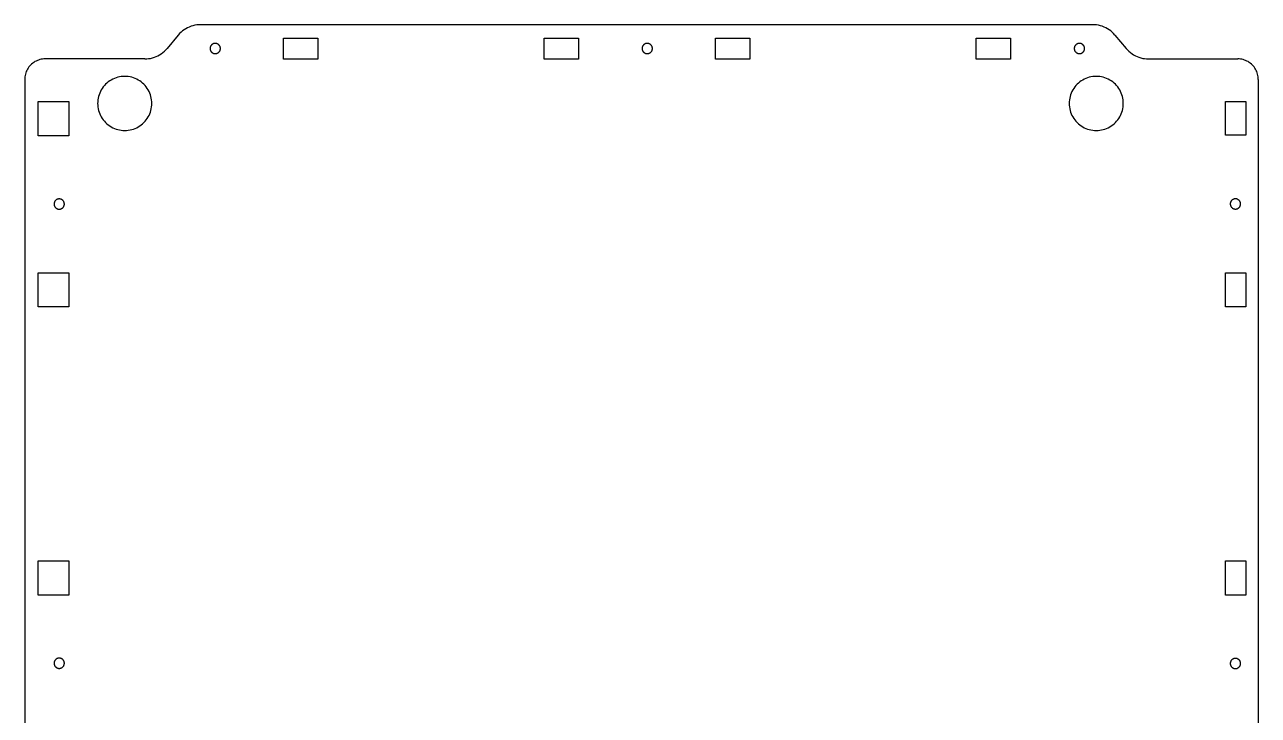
# Model space of a CAD drawing. Header units: centimetres. Extents: x 0 to 166, y 0 to 213.
# Drawn here: x 129.65 to 165.65, y 144.99 to 165.15 of the extents above; entities that cross this region are included whole.
import ezdxf

# ---------------------------------------------------------------- set-up
doc = ezdxf.new("R2010")
doc.units = ezdxf.units.CM
doc.header["$MEASUREMENT"] = 0
doc.layers.add('222 mks tft28 sbase dual 6mm v2_222 mks tft28 sbase dual 6mm', color=7, linetype='Continuous')

msp = doc.modelspace()

# ---------------------------------------------------------------- linework, layer by layer
at = {"layer": '222 mks tft28 sbase dual 6mm v2_222 mks tft28 sbase dual 6mm'}
for p, q in [((134.169, 164.89), (134.13, 164.848)), ((134.209, 164.93), (134.169, 164.89)), ((134.253, 164.967), (134.209, 164.93)), ((134.299, 165.001), (134.253, 164.967)), ((134.347, 165.032), (134.299, 165.001)), ((134.397, 165.059), (134.347, 165.032)), ((134.448, 165.083), (134.397, 165.059)), ((134.502, 165.104), (134.448, 165.083)), ((134.556, 165.121), (134.502, 165.104)), ((134.612, 165.134), (134.556, 165.121)), ((134.668, 165.144), (134.612, 165.134)), ((134.725, 165.149), (134.668, 165.144)), ((134.782, 165.151), (134.725, 165.149)), ((160.811, 165.151), (134.782, 165.151)), ((160.868, 165.149), (160.811, 165.151)), ((160.924, 165.144), (160.868, 165.149)), ((160.981, 165.134), (160.924, 165.144)), ((161.036, 165.121), (160.981, 165.134)), ((161.091, 165.104), (161.036, 165.121)), ((161.144, 165.083), (161.091, 165.104)), ((161.195, 165.059), (161.144, 165.083)), ((161.245, 165.032), (161.195, 165.059)), ((161.293, 165.001), (161.245, 165.032)), ((161.339, 164.967), (161.293, 165.001)), ((161.383, 164.93), (161.339, 164.967)), ((161.424, 164.89), (161.383, 164.93)), ((161.462, 164.848), (161.424, 164.89)), ((134.13, 164.848), (133.801, 164.455)), ((135.073, 164.521), (135.069, 164.512)), ((135.077, 164.53), (135.073, 164.521)), ((135.083, 164.538), (135.077, 164.53)), ((135.088, 164.546), (135.083, 164.538)), ((135.094, 164.554), (135.088, 164.546)), ((135.101, 164.561), (135.094, 164.554)), ((135.108, 164.568), (135.101, 164.561)), ((135.116, 164.574), (135.108, 164.568)), ((135.124, 164.58), (135.116, 164.574)), ((135.132, 164.585), (135.124, 164.58)), ((135.141, 164.59), (135.132, 164.585)), ((135.15, 164.594), (135.141, 164.59)), ((135.159, 164.597), (135.15, 164.594)), ((135.168, 164.6), (135.159, 164.597)), ((135.178, 164.602), (135.168, 164.6)), ((135.188, 164.604), (135.178, 164.602)), ((135.197, 164.605), (135.188, 164.604)), ((135.207, 164.605), (135.197, 164.605)), ((135.217, 164.605), (135.207, 164.605)), ((135.227, 164.604), (135.217, 164.605)), ((135.237, 164.602), (135.227, 164.604)), ((135.246, 164.6), (135.237, 164.602)), ((135.255, 164.597), (135.246, 164.6)), ((135.265, 164.594), (135.255, 164.597)), ((135.274, 164.59), (135.265, 164.594)), ((135.282, 164.585), (135.274, 164.59)), ((135.291, 164.58), (135.282, 164.585)), ((135.299, 164.574), (135.291, 164.58)), ((135.306, 164.568), (135.299, 164.574)), ((135.313, 164.561), (135.306, 164.568)), ((135.32, 164.554), (135.313, 164.561)), ((135.326, 164.546), (135.32, 164.554)), ((135.332, 164.538), (135.326, 164.546)), ((135.337, 164.53), (135.332, 164.538)), ((135.342, 164.521), (135.337, 164.53)), ((135.346, 164.512), (135.342, 164.521)), ((137.202, 164.76), (138.199, 164.76)), ((137.202, 164.14), (137.202, 164.76)), ((138.199, 164.76), (138.199, 164.14)), ((144.809, 164.14), (144.809, 164.76)), ((144.809, 164.76), (145.806, 164.76)), ((145.806, 164.76), (145.806, 164.14)), ((147.68, 164.521), (147.676, 164.512)), ((147.684, 164.53), (147.68, 164.521)), ((147.689, 164.538), (147.684, 164.53)), ((147.695, 164.546), (147.689, 164.538)), ((147.701, 164.554), (147.695, 164.546)), ((147.708, 164.561), (147.701, 164.554)), ((147.715, 164.568), (147.708, 164.561)), ((147.723, 164.574), (147.715, 164.568)), ((147.731, 164.58), (147.723, 164.574)), ((147.739, 164.585), (147.731, 164.58)), ((147.748, 164.59), (147.739, 164.585)), ((147.757, 164.594), (147.748, 164.59)), ((147.766, 164.597), (147.757, 164.594)), ((147.775, 164.6), (147.766, 164.597)), ((147.785, 164.602), (147.775, 164.6)), ((147.795, 164.604), (147.785, 164.602)), ((147.804, 164.605), (147.795, 164.604)), ((147.814, 164.605), (147.804, 164.605)), ((147.824, 164.605), (147.814, 164.605)), ((147.834, 164.604), (147.824, 164.605)), ((147.843, 164.602), (147.834, 164.604)), ((147.853, 164.6), (147.843, 164.602)), ((147.862, 164.597), (147.853, 164.6)), ((147.872, 164.594), (147.862, 164.597)), ((147.88, 164.59), (147.872, 164.594)), ((147.889, 164.585), (147.88, 164.59)), ((147.897, 164.58), (147.889, 164.585)), ((147.905, 164.574), (147.897, 164.58)), ((147.913, 164.568), (147.905, 164.574)), ((147.92, 164.561), (147.913, 164.568)), ((147.927, 164.554), (147.92, 164.561)), ((147.933, 164.546), (147.927, 164.554)), ((147.939, 164.538), (147.933, 164.546)), ((147.944, 164.53), (147.939, 164.538)), ((147.949, 164.521), (147.944, 164.53)), ((147.953, 164.512), (147.949, 164.521)), ((149.809, 164.14), (149.809, 164.76)), ((149.809, 164.76), (150.806, 164.76)), ((150.806, 164.76), (150.806, 164.14)), ((157.416, 164.76), (158.396, 164.761)), ((157.416, 164.14), (157.416, 164.76)), ((158.396, 164.761), (158.416, 164.76)), ((158.416, 164.76), (158.416, 164.14)), ((160.29, 164.521), (160.286, 164.512)), ((160.295, 164.53), (160.29, 164.521)), ((160.3, 164.538), (160.295, 164.53)), ((160.306, 164.546), (160.3, 164.538)), ((160.312, 164.554), (160.306, 164.546)), ((160.318, 164.561), (160.312, 164.554)), ((160.326, 164.568), (160.318, 164.561)), ((160.333, 164.574), (160.326, 164.568)), ((160.341, 164.58), (160.333, 164.574)), ((160.35, 164.585), (160.341, 164.58)), ((160.358, 164.59), (160.35, 164.585)), ((160.367, 164.594), (160.358, 164.59)), ((160.376, 164.597), (160.367, 164.594)), ((160.386, 164.6), (160.376, 164.597)), ((160.395, 164.602), (160.386, 164.6)), ((160.405, 164.604), (160.395, 164.602)), ((160.415, 164.605), (160.405, 164.604)), ((160.425, 164.605), (160.415, 164.605)), ((160.434, 164.605), (160.425, 164.605)), ((160.444, 164.604), (160.434, 164.605)), ((160.454, 164.602), (160.444, 164.604)), ((160.463, 164.6), (160.454, 164.602)), ((160.473, 164.597), (160.463, 164.6)), ((160.482, 164.594), (160.473, 164.597)), ((160.491, 164.59), (160.482, 164.594)), ((160.5, 164.585), (160.491, 164.59)), ((160.508, 164.58), (160.5, 164.585)), ((160.516, 164.574), (160.508, 164.58)), ((160.523, 164.568), (160.516, 164.574)), ((160.531, 164.561), (160.523, 164.568)), ((160.537, 164.554), (160.531, 164.561)), ((160.544, 164.546), (160.537, 164.554)), ((160.549, 164.538), (160.544, 164.546)), ((160.554, 164.53), (160.549, 164.538)), ((160.559, 164.521), (160.554, 164.53)), ((160.563, 164.512), (160.559, 164.521)), ((161.462, 164.848), (161.791, 164.455)), ((133.263, 164.159), (133.32, 164.168)), ((133.32, 164.168), (133.375, 164.182)), ((133.375, 164.182), (133.43, 164.199)), ((133.43, 164.199), (133.483, 164.219)), ((133.483, 164.219), (133.535, 164.243)), ((133.535, 164.243), (133.585, 164.271)), ((133.585, 164.271), (133.633, 164.302)), ((133.633, 164.302), (133.678, 164.336)), ((133.678, 164.336), (133.722, 164.373)), ((133.722, 164.373), (133.763, 164.412)), ((133.763, 164.412), (133.801, 164.455)), ((135.058, 164.465), (135.057, 164.455)), ((135.057, 164.455), (135.058, 164.445)), ((135.059, 164.475), (135.058, 164.465)), ((135.058, 164.445), (135.059, 164.435)), ((135.06, 164.484), (135.059, 164.475)), ((135.059, 164.435), (135.06, 164.426)), ((135.062, 164.494), (135.06, 164.484)), ((135.06, 164.426), (135.062, 164.416)), ((135.065, 164.503), (135.062, 164.494)), ((135.062, 164.416), (135.065, 164.407)), ((135.069, 164.512), (135.065, 164.503)), ((135.065, 164.407), (135.069, 164.398)), ((135.069, 164.398), (135.073, 164.389)), ((135.073, 164.389), (135.077, 164.38)), ((135.077, 164.38), (135.083, 164.372)), ((135.083, 164.372), (135.088, 164.364)), ((135.088, 164.364), (135.094, 164.356)), ((135.094, 164.356), (135.101, 164.349)), ((135.101, 164.349), (135.108, 164.342)), ((135.108, 164.342), (135.116, 164.336)), ((135.116, 164.336), (135.124, 164.33)), ((135.124, 164.33), (135.132, 164.325)), ((135.132, 164.325), (135.141, 164.321)), ((135.141, 164.321), (135.15, 164.316)), ((135.15, 164.316), (135.159, 164.313)), ((135.159, 164.313), (135.168, 164.31)), ((135.168, 164.31), (135.178, 164.308)), ((135.178, 164.308), (135.188, 164.306)), ((135.188, 164.306), (135.197, 164.305)), ((135.197, 164.305), (135.207, 164.305)), ((135.207, 164.305), (135.217, 164.305)), ((135.217, 164.305), (135.227, 164.306)), ((135.227, 164.306), (135.237, 164.308)), ((135.237, 164.308), (135.246, 164.31)), ((135.246, 164.31), (135.255, 164.313)), ((135.255, 164.313), (135.265, 164.316)), ((135.265, 164.316), (135.274, 164.321)), ((135.274, 164.321), (135.282, 164.325)), ((135.282, 164.325), (135.291, 164.33)), ((135.291, 164.33), (135.299, 164.336)), ((135.299, 164.336), (135.306, 164.342)), ((135.306, 164.342), (135.313, 164.349)), ((135.313, 164.349), (135.32, 164.356)), ((135.32, 164.356), (135.326, 164.364)), ((135.326, 164.364), (135.332, 164.372)), ((135.332, 164.372), (135.337, 164.38)), ((135.337, 164.38), (135.342, 164.389)), ((135.342, 164.389), (135.346, 164.398)), ((135.349, 164.503), (135.346, 164.512)), ((135.346, 164.398), (135.349, 164.407)), ((135.352, 164.494), (135.349, 164.503)), ((135.349, 164.407), (135.352, 164.416)), ((135.354, 164.484), (135.352, 164.494)), ((135.352, 164.416), (135.354, 164.426)), ((135.356, 164.475), (135.354, 164.484)), ((135.354, 164.426), (135.356, 164.435)), ((135.357, 164.465), (135.356, 164.475)), ((135.356, 164.435), (135.357, 164.445)), ((135.357, 164.455), (135.357, 164.465)), ((135.357, 164.445), (135.357, 164.455)), ((147.665, 164.475), (147.664, 164.465)), ((147.664, 164.465), (147.664, 164.455)), ((147.664, 164.455), (147.664, 164.445)), ((147.664, 164.445), (147.665, 164.435)), ((147.667, 164.484), (147.665, 164.475)), ((147.665, 164.435), (147.667, 164.426)), ((147.669, 164.494), (147.667, 164.484)), ((147.667, 164.426), (147.669, 164.416)), ((147.672, 164.503), (147.669, 164.494)), ((147.669, 164.416), (147.672, 164.407)), ((147.676, 164.512), (147.672, 164.503)), ((147.672, 164.407), (147.676, 164.398)), ((147.676, 164.398), (147.68, 164.389)), ((147.68, 164.389), (147.684, 164.38)), ((147.684, 164.38), (147.689, 164.372)), ((147.689, 164.372), (147.695, 164.364)), ((147.695, 164.364), (147.701, 164.356)), ((147.701, 164.356), (147.708, 164.349)), ((147.708, 164.349), (147.715, 164.342)), ((147.715, 164.342), (147.723, 164.336)), ((147.723, 164.336), (147.731, 164.33)), ((147.731, 164.33), (147.739, 164.325)), ((147.739, 164.325), (147.748, 164.321)), ((147.748, 164.321), (147.757, 164.316)), ((147.757, 164.316), (147.766, 164.313)), ((147.766, 164.313), (147.775, 164.31)), ((147.775, 164.31), (147.785, 164.308)), ((147.785, 164.308), (147.795, 164.306)), ((147.795, 164.306), (147.804, 164.305)), ((147.804, 164.305), (147.814, 164.305)), ((147.814, 164.305), (147.824, 164.305)), ((147.824, 164.305), (147.834, 164.306)), ((147.834, 164.306), (147.843, 164.308)), ((147.843, 164.308), (147.853, 164.31)), ((147.853, 164.31), (147.862, 164.313)), ((147.862, 164.313), (147.872, 164.316)), ((147.872, 164.316), (147.88, 164.321)), ((147.88, 164.321), (147.889, 164.325)), ((147.889, 164.325), (147.897, 164.33)), ((147.897, 164.33), (147.905, 164.336)), ((147.905, 164.336), (147.913, 164.342)), ((147.913, 164.342), (147.92, 164.349)), ((147.92, 164.349), (147.927, 164.356)), ((147.927, 164.356), (147.933, 164.364)), ((147.933, 164.364), (147.939, 164.372)), ((147.939, 164.372), (147.944, 164.38)), ((147.944, 164.38), (147.949, 164.389)), ((147.949, 164.389), (147.953, 164.398)), ((147.956, 164.503), (147.953, 164.512)), ((147.953, 164.398), (147.956, 164.407)), ((147.959, 164.494), (147.956, 164.503)), ((147.956, 164.407), (147.959, 164.416)), ((147.961, 164.484), (147.959, 164.494)), ((147.959, 164.416), (147.961, 164.426)), ((147.963, 164.475), (147.961, 164.484)), ((147.961, 164.426), (147.963, 164.435)), ((147.964, 164.465), (147.963, 164.475)), ((147.963, 164.435), (147.964, 164.445)), ((147.964, 164.455), (147.964, 164.465)), ((147.964, 164.445), (147.964, 164.455)), ((160.276, 164.475), (160.275, 164.465)), ((160.275, 164.465), (160.275, 164.455)), ((160.275, 164.455), (160.275, 164.445)), ((160.275, 164.445), (160.276, 164.435)), ((160.277, 164.484), (160.276, 164.475)), ((160.276, 164.435), (160.277, 164.426)), ((160.28, 164.494), (160.277, 164.484)), ((160.277, 164.426), (160.28, 164.416)), ((160.283, 164.503), (160.28, 164.494)), ((160.28, 164.416), (160.283, 164.407)), ((160.286, 164.512), (160.283, 164.503)), ((160.283, 164.407), (160.286, 164.398)), ((160.286, 164.398), (160.29, 164.389)), ((160.29, 164.389), (160.295, 164.38)), ((160.295, 164.38), (160.3, 164.372)), ((160.3, 164.372), (160.306, 164.364)), ((160.306, 164.364), (160.312, 164.356)), ((160.312, 164.356), (160.318, 164.349)), ((160.318, 164.349), (160.326, 164.342)), ((160.326, 164.342), (160.333, 164.336)), ((160.333, 164.336), (160.341, 164.33)), ((160.341, 164.33), (160.35, 164.325)), ((160.35, 164.325), (160.358, 164.321)), ((160.358, 164.321), (160.367, 164.316)), ((160.367, 164.316), (160.376, 164.313)), ((160.376, 164.313), (160.386, 164.31)), ((160.386, 164.31), (160.395, 164.308)), ((160.395, 164.308), (160.405, 164.306)), ((160.405, 164.306), (160.415, 164.305)), ((160.415, 164.305), (160.425, 164.305)), ((160.425, 164.305), (160.434, 164.305)), ((160.434, 164.305), (160.444, 164.306)), ((160.444, 164.306), (160.454, 164.308)), ((160.454, 164.308), (160.463, 164.31)), ((160.463, 164.31), (160.473, 164.313)), ((160.473, 164.313), (160.482, 164.316)), ((160.482, 164.316), (160.491, 164.321)), ((160.491, 164.321), (160.5, 164.325)), ((160.5, 164.325), (160.508, 164.33)), ((160.508, 164.33), (160.516, 164.336)), ((160.516, 164.336), (160.523, 164.342)), ((160.523, 164.342), (160.531, 164.349)), ((160.531, 164.349), (160.537, 164.356)), ((160.537, 164.356), (160.544, 164.364)), ((160.544, 164.364), (160.549, 164.372)), ((160.549, 164.372), (160.554, 164.38)), ((160.554, 164.38), (160.559, 164.389)), ((160.559, 164.389), (160.563, 164.398)), ((160.567, 164.503), (160.563, 164.512)), ((160.563, 164.398), (160.567, 164.407)), ((160.569, 164.494), (160.567, 164.503)), ((160.567, 164.407), (160.569, 164.416)), ((160.572, 164.484), (160.569, 164.494)), ((160.569, 164.416), (160.572, 164.426)), ((160.573, 164.475), (160.572, 164.484)), ((160.572, 164.426), (160.573, 164.435)), ((160.574, 164.465), (160.573, 164.475)), ((160.573, 164.435), (160.574, 164.445)), ((160.575, 164.455), (160.574, 164.465)), ((160.574, 164.445), (160.575, 164.455)), ((161.791, 164.455), (161.829, 164.412)), ((161.829, 164.412), (161.87, 164.373)), ((161.87, 164.373), (161.914, 164.336)), ((161.914, 164.336), (161.96, 164.302)), ((161.96, 164.302), (162.008, 164.271)), ((162.008, 164.271), (162.058, 164.243)), ((162.058, 164.243), (162.109, 164.219)), ((162.109, 164.219), (162.162, 164.199)), ((162.162, 164.199), (162.217, 164.182)), ((162.217, 164.182), (162.272, 164.168)), ((162.272, 164.168), (162.329, 164.159)), ((129.708, 163.817), (129.692, 163.781)), ((129.726, 163.851), (129.708, 163.817)), ((129.747, 163.885), (129.726, 163.851)), ((129.77, 163.917), (129.747, 163.885)), ((129.795, 163.947), (129.77, 163.917)), ((129.822, 163.976), (129.795, 163.947)), ((129.85, 164.002), (129.822, 163.976)), ((129.881, 164.027), (129.85, 164.002)), ((129.913, 164.05), (129.881, 164.027)), ((129.946, 164.071), (129.913, 164.05)), ((129.981, 164.089), (129.946, 164.071)), ((130.016, 164.106), (129.981, 164.089)), ((130.053, 164.119), (130.016, 164.106)), ((130.091, 164.131), (130.053, 164.119)), ((130.129, 164.14), (130.091, 164.131)), ((130.168, 164.146), (130.129, 164.14)), ((130.207, 164.15), (130.168, 164.146)), ((130.246, 164.151), (130.207, 164.15)), ((133.15, 164.151), (130.246, 164.151)), ((133.15, 164.151), (133.207, 164.153)), ((133.207, 164.153), (133.263, 164.159)), ((138.199, 164.14), (137.202, 164.14)), ((145.806, 164.14), (144.809, 164.14)), ((150.806, 164.14), (149.809, 164.14)), ((158.396, 164.141), (157.416, 164.14)), ((158.416, 164.14), (158.396, 164.141)), ((162.329, 164.159), (162.385, 164.153)), ((162.385, 164.153), (162.442, 164.151)), ((162.442, 164.151), (165.046, 164.151)), ((165.085, 164.15), (165.046, 164.151)), ((165.124, 164.146), (165.085, 164.15)), ((165.163, 164.14), (165.124, 164.146)), ((165.201, 164.131), (165.163, 164.14)), ((165.239, 164.119), (165.201, 164.131)), ((165.276, 164.106), (165.239, 164.119)), ((165.311, 164.089), (165.276, 164.106)), ((165.346, 164.071), (165.311, 164.089)), ((165.379, 164.05), (165.346, 164.071)), ((165.411, 164.027), (165.379, 164.05)), ((165.442, 164.002), (165.411, 164.027)), ((165.47, 163.976), (165.442, 164.002)), ((165.497, 163.947), (165.47, 163.976)), ((165.522, 163.917), (165.497, 163.947)), ((165.545, 163.885), (165.522, 163.917)), ((165.566, 163.851), (165.545, 163.885)), ((165.584, 163.817), (165.566, 163.851)), ((165.6, 163.781), (165.584, 163.817)), ((129.647, 163.591), (129.646, 163.551)), ((129.646, 163.551), (129.646, 125.42)), ((129.651, 163.63), (129.647, 163.591)), ((129.658, 163.668), (129.651, 163.63)), ((129.666, 163.707), (129.658, 163.668)), ((129.678, 163.744), (129.666, 163.707)), ((129.692, 163.781), (129.678, 163.744)), ((132.045, 163.445), (132.007, 163.41)), ((132.085, 163.478), (132.045, 163.445)), ((132.127, 163.508), (132.085, 163.478)), ((132.171, 163.535), (132.127, 163.508)), ((132.217, 163.56), (132.171, 163.535)), ((132.264, 163.581), (132.217, 163.56)), ((132.312, 163.599), (132.264, 163.581)), ((132.362, 163.614), (132.312, 163.599)), ((132.412, 163.626), (132.362, 163.614)), ((132.463, 163.635), (132.412, 163.626)), ((132.514, 163.64), (132.463, 163.635)), ((132.566, 163.641), (132.514, 163.64)), ((132.618, 163.64), (132.566, 163.641)), ((132.669, 163.635), (132.618, 163.64)), ((132.72, 163.626), (132.669, 163.635)), ((132.771, 163.614), (132.72, 163.626)), ((132.82, 163.599), (132.771, 163.614)), ((132.868, 163.581), (132.82, 163.599)), ((132.915, 163.56), (132.868, 163.581)), ((132.961, 163.535), (132.915, 163.56)), ((133.005, 163.508), (132.961, 163.535)), ((133.047, 163.478), (133.005, 163.508)), ((133.087, 163.445), (133.047, 163.478)), ((133.125, 163.41), (133.087, 163.445)), ((160.395, 163.445), (160.357, 163.41)), ((160.435, 163.478), (160.395, 163.445)), ((160.477, 163.508), (160.435, 163.478)), ((160.521, 163.535), (160.477, 163.508)), ((160.567, 163.56), (160.521, 163.535)), ((160.614, 163.581), (160.567, 163.56)), ((160.662, 163.599), (160.614, 163.581)), ((160.712, 163.614), (160.662, 163.599)), ((160.762, 163.626), (160.712, 163.614)), ((160.813, 163.635), (160.762, 163.626)), ((160.864, 163.64), (160.813, 163.635)), ((160.916, 163.641), (160.864, 163.64)), ((160.968, 163.64), (160.916, 163.641)), ((161.019, 163.635), (160.968, 163.64)), ((161.07, 163.626), (161.019, 163.635)), ((161.121, 163.614), (161.07, 163.626)), ((161.17, 163.599), (161.121, 163.614)), ((161.218, 163.581), (161.17, 163.599)), ((161.265, 163.56), (161.218, 163.581)), ((161.311, 163.535), (161.265, 163.56)), ((161.355, 163.508), (161.311, 163.535)), ((161.397, 163.478), (161.355, 163.508)), ((161.437, 163.445), (161.397, 163.478)), ((161.475, 163.41), (161.437, 163.445)), ((165.614, 163.744), (165.6, 163.781)), ((165.626, 163.707), (165.614, 163.744)), ((165.635, 163.668), (165.626, 163.707)), ((165.641, 163.63), (165.635, 163.668)), ((165.645, 163.591), (165.641, 163.63)), ((165.646, 163.551), (165.645, 163.591)), ((165.646, 163.551), (165.646, 125.42)), ((131.818, 163.105), (131.803, 163.056)), ((131.836, 163.154), (131.818, 163.105)), ((131.858, 163.201), (131.836, 163.154)), ((131.882, 163.246), (131.858, 163.201)), ((131.909, 163.29), (131.882, 163.246)), ((131.939, 163.332), (131.909, 163.29)), ((131.972, 163.372), (131.939, 163.332)), ((132.007, 163.41), (131.972, 163.372)), ((133.16, 163.372), (133.125, 163.41)), ((133.193, 163.332), (133.16, 163.372)), ((133.223, 163.29), (133.193, 163.332)), ((133.25, 163.246), (133.223, 163.29)), ((133.275, 163.201), (133.25, 163.246)), ((133.296, 163.154), (133.275, 163.201)), ((133.314, 163.105), (133.296, 163.154)), ((133.329, 163.056), (133.314, 163.105)), ((160.168, 163.105), (160.153, 163.056)), ((160.186, 163.154), (160.168, 163.105)), ((160.208, 163.201), (160.186, 163.154)), ((160.232, 163.246), (160.208, 163.201)), ((160.259, 163.29), (160.232, 163.246)), ((160.289, 163.332), (160.259, 163.29)), ((160.322, 163.372), (160.289, 163.332)), ((160.357, 163.41), (160.322, 163.372)), ((161.51, 163.372), (161.475, 163.41)), ((161.543, 163.332), (161.51, 163.372)), ((161.573, 163.29), (161.543, 163.332)), ((161.6, 163.246), (161.573, 163.29)), ((161.625, 163.201), (161.6, 163.246)), ((161.646, 163.154), (161.625, 163.201)), ((161.664, 163.105), (161.646, 163.154)), ((161.679, 163.056), (161.664, 163.105)), ((130.044, 161.909), (130.044, 162.909)), ((130.044, 162.909), (130.934, 162.909)), ((130.934, 162.909), (130.934, 161.909)), ((131.778, 162.903), (131.776, 162.851)), ((131.776, 162.851), (131.778, 162.8)), ((131.783, 162.954), (131.778, 162.903)), ((131.778, 162.8), (131.783, 162.748)), ((131.791, 163.005), (131.783, 162.954)), ((131.783, 162.748), (131.791, 162.697)), ((131.803, 163.056), (131.791, 163.005)), ((133.341, 163.005), (133.329, 163.056)), ((133.349, 162.954), (133.341, 163.005)), ((133.341, 162.697), (133.349, 162.748)), ((133.354, 162.903), (133.349, 162.954)), ((133.349, 162.748), (133.354, 162.8)), ((133.356, 162.851), (133.354, 162.903)), ((133.354, 162.8), (133.356, 162.851)), ((160.128, 162.903), (160.126, 162.851)), ((160.126, 162.851), (160.128, 162.8)), ((160.133, 162.954), (160.128, 162.903)), ((160.128, 162.8), (160.133, 162.748)), ((160.141, 163.005), (160.133, 162.954)), ((160.133, 162.748), (160.141, 162.697)), ((160.153, 163.056), (160.141, 163.005)), ((161.691, 163.005), (161.679, 163.056)), ((161.699, 162.954), (161.691, 163.005)), ((161.691, 162.697), (161.699, 162.748)), ((161.704, 162.903), (161.699, 162.954)), ((161.699, 162.748), (161.704, 162.8)), ((161.706, 162.851), (161.704, 162.903)), ((161.704, 162.8), (161.706, 162.851)), ((164.684, 161.924), (164.684, 162.909)), ((164.684, 162.909), (165.285, 162.909)), ((165.285, 162.909), (165.286, 161.931)), ((131.791, 162.697), (131.803, 162.647)), ((131.803, 162.647), (131.818, 162.597)), ((131.818, 162.597), (131.836, 162.549)), ((131.836, 162.549), (131.858, 162.502)), ((131.858, 162.502), (131.882, 162.456)), ((131.882, 162.456), (131.909, 162.412)), ((131.909, 162.412), (131.939, 162.37)), ((131.939, 162.37), (131.972, 162.33)), ((133.16, 162.33), (133.193, 162.37)), ((133.193, 162.37), (133.223, 162.412)), ((133.223, 162.412), (133.25, 162.456)), ((133.25, 162.456), (133.275, 162.502)), ((133.275, 162.502), (133.296, 162.549)), ((133.296, 162.549), (133.314, 162.597)), ((133.314, 162.597), (133.329, 162.647)), ((133.329, 162.647), (133.341, 162.697)), ((160.141, 162.697), (160.153, 162.647)), ((160.153, 162.647), (160.168, 162.597)), ((160.168, 162.597), (160.186, 162.549)), ((160.186, 162.549), (160.208, 162.502)), ((160.208, 162.502), (160.232, 162.456)), ((160.232, 162.456), (160.259, 162.412)), ((160.259, 162.412), (160.289, 162.37)), ((160.289, 162.37), (160.322, 162.33)), ((161.51, 162.33), (161.543, 162.37)), ((161.543, 162.37), (161.573, 162.412)), ((161.573, 162.412), (161.6, 162.456)), ((161.6, 162.456), (161.625, 162.502)), ((161.625, 162.502), (161.646, 162.549)), ((161.646, 162.549), (161.664, 162.597)), ((161.664, 162.597), (161.679, 162.647)), ((161.679, 162.647), (161.691, 162.697)), ((131.972, 162.33), (132.007, 162.293)), ((132.007, 162.293), (132.045, 162.257)), ((132.045, 162.257), (132.085, 162.225)), ((132.085, 162.225), (132.127, 162.194)), ((132.127, 162.194), (132.171, 162.167)), ((132.171, 162.167), (132.217, 162.143)), ((132.217, 162.143), (132.264, 162.121)), ((132.264, 162.121), (132.312, 162.103)), ((132.312, 162.103), (132.362, 162.088)), ((132.362, 162.088), (132.412, 162.077)), ((132.412, 162.077), (132.463, 162.068)), ((132.463, 162.068), (132.514, 162.063)), ((132.514, 162.063), (132.566, 162.061)), ((132.566, 162.061), (132.618, 162.063)), ((132.618, 162.063), (132.669, 162.068)), ((132.669, 162.068), (132.72, 162.077)), ((132.72, 162.077), (132.771, 162.088)), ((132.771, 162.088), (132.82, 162.103)), ((132.82, 162.103), (132.868, 162.121)), ((132.868, 162.121), (132.915, 162.143)), ((132.915, 162.143), (132.961, 162.167)), ((132.961, 162.167), (133.005, 162.194)), ((133.005, 162.194), (133.047, 162.225)), ((133.047, 162.225), (133.087, 162.257)), ((133.087, 162.257), (133.125, 162.293)), ((133.125, 162.293), (133.16, 162.33)), ((160.322, 162.33), (160.357, 162.293)), ((160.357, 162.293), (160.395, 162.257)), ((160.395, 162.257), (160.435, 162.225)), ((160.435, 162.225), (160.477, 162.194)), ((160.477, 162.194), (160.521, 162.167)), ((160.521, 162.167), (160.567, 162.143)), ((160.567, 162.143), (160.614, 162.121)), ((160.614, 162.121), (160.662, 162.103)), ((160.662, 162.103), (160.712, 162.088)), ((160.712, 162.088), (160.762, 162.077)), ((160.762, 162.077), (160.813, 162.068)), ((160.813, 162.068), (160.864, 162.063)), ((160.864, 162.063), (160.916, 162.061)), ((160.916, 162.061), (160.968, 162.063)), ((160.968, 162.063), (161.019, 162.068)), ((161.019, 162.068), (161.07, 162.077)), ((161.07, 162.077), (161.121, 162.088)), ((161.121, 162.088), (161.17, 162.103)), ((161.17, 162.103), (161.218, 162.121)), ((161.218, 162.121), (161.265, 162.143)), ((161.265, 162.143), (161.311, 162.167)), ((161.311, 162.167), (161.355, 162.194)), ((161.355, 162.194), (161.397, 162.225)), ((161.397, 162.225), (161.437, 162.257)), ((161.437, 162.257), (161.475, 162.293)), ((161.475, 162.293), (161.51, 162.33)), ((130.934, 161.909), (130.044, 161.909)), ((165.285, 161.924), (164.684, 161.924)), ((165.286, 161.931), (165.285, 161.924)), ((130.505, 159.924), (130.504, 159.914)), ((130.504, 159.914), (130.505, 159.904)), ((130.507, 159.943), (130.505, 159.934)), ((130.505, 159.934), (130.505, 159.924)), ((130.505, 159.904), (130.505, 159.894)), ((130.505, 159.894), (130.507, 159.885)), ((130.509, 159.953), (130.507, 159.943)), ((130.507, 159.885), (130.509, 159.875)), ((130.512, 159.962), (130.509, 159.953)), ((130.509, 159.875), (130.512, 159.866)), ((130.516, 159.971), (130.512, 159.962)), ((130.512, 159.866), (130.516, 159.857)), ((130.52, 159.98), (130.516, 159.971)), ((130.516, 159.857), (130.52, 159.848)), ((130.524, 159.989), (130.52, 159.98)), ((130.52, 159.848), (130.524, 159.839)), ((130.529, 159.997), (130.524, 159.989)), ((130.535, 160.005), (130.529, 159.997)), ((130.541, 160.013), (130.535, 160.005)), ((130.548, 160.02), (130.541, 160.013)), ((130.555, 160.027), (130.548, 160.02)), ((130.563, 160.033), (130.555, 160.027)), ((130.571, 160.039), (130.563, 160.033)), ((130.579, 160.044), (130.571, 160.039)), ((130.588, 160.049), (130.579, 160.044)), ((130.597, 160.053), (130.588, 160.049)), ((130.606, 160.056), (130.597, 160.053)), ((130.615, 160.059), (130.606, 160.056)), ((130.625, 160.061), (130.615, 160.059)), ((130.635, 160.063), (130.625, 160.061)), ((130.644, 160.064), (130.635, 160.063)), ((130.654, 160.064), (130.644, 160.064)), ((130.664, 160.064), (130.654, 160.064)), ((130.674, 160.063), (130.664, 160.064)), ((130.683, 160.061), (130.674, 160.063)), ((130.693, 160.059), (130.683, 160.061)), ((130.702, 160.056), (130.693, 160.059)), ((130.712, 160.053), (130.702, 160.056)), ((130.721, 160.049), (130.712, 160.053)), ((130.729, 160.044), (130.721, 160.049)), ((130.738, 160.039), (130.729, 160.044)), ((130.746, 160.033), (130.738, 160.039)), ((130.753, 160.027), (130.746, 160.033)), ((130.76, 160.02), (130.753, 160.027)), ((130.767, 160.013), (130.76, 160.02)), ((130.773, 160.005), (130.767, 160.013)), ((130.779, 159.997), (130.773, 160.005)), ((130.784, 159.989), (130.779, 159.997)), ((130.789, 159.98), (130.784, 159.989)), ((130.784, 159.839), (130.789, 159.848)), ((130.793, 159.971), (130.789, 159.98)), ((130.789, 159.848), (130.793, 159.857)), ((130.796, 159.962), (130.793, 159.971)), ((130.793, 159.857), (130.796, 159.866)), ((130.799, 159.953), (130.796, 159.962)), ((130.796, 159.866), (130.799, 159.875)), ((130.801, 159.943), (130.799, 159.953)), ((130.799, 159.875), (130.801, 159.885)), ((130.803, 159.934), (130.801, 159.943)), ((130.801, 159.885), (130.803, 159.894)), ((130.804, 159.924), (130.803, 159.934)), ((130.803, 159.894), (130.804, 159.904)), ((130.804, 159.914), (130.804, 159.924)), ((130.804, 159.904), (130.804, 159.914)), ((164.828, 159.936), (164.827, 159.927)), ((164.827, 159.927), (164.827, 159.917)), ((164.827, 159.917), (164.827, 159.907)), ((164.827, 159.907), (164.828, 159.897)), ((164.83, 159.946), (164.828, 159.936)), ((164.828, 159.897), (164.83, 159.888)), ((164.832, 159.956), (164.83, 159.946)), ((164.83, 159.888), (164.832, 159.878)), ((164.835, 159.965), (164.832, 159.956)), ((164.832, 159.878), (164.835, 159.869)), ((164.839, 159.974), (164.835, 159.965)), ((164.835, 159.869), (164.839, 159.859)), ((164.843, 159.983), (164.839, 159.974)), ((164.839, 159.859), (164.843, 159.85)), ((164.847, 159.992), (164.843, 159.983)), ((164.843, 159.85), (164.847, 159.842)), ((164.852, 160), (164.847, 159.992)), ((164.847, 159.842), (164.852, 159.833)), ((164.858, 160.008), (164.852, 160)), ((164.864, 160.016), (164.858, 160.008)), ((164.871, 160.023), (164.864, 160.016)), ((164.878, 160.03), (164.871, 160.023)), ((164.886, 160.036), (164.878, 160.03)), ((164.894, 160.041), (164.886, 160.036)), ((164.902, 160.047), (164.894, 160.041)), ((164.911, 160.051), (164.902, 160.047)), ((164.92, 160.055), (164.911, 160.051)), ((164.929, 160.059), (164.92, 160.055)), ((164.938, 160.062), (164.929, 160.059)), ((164.948, 160.064), (164.938, 160.062)), ((164.958, 160.065), (164.948, 160.064)), ((164.967, 160.066), (164.958, 160.065)), ((164.977, 160.067), (164.967, 160.066)), ((164.987, 160.066), (164.977, 160.067)), ((164.997, 160.065), (164.987, 160.066)), ((165.006, 160.064), (164.997, 160.065)), ((165.016, 160.062), (165.006, 160.064)), ((165.025, 160.059), (165.016, 160.062)), ((165.035, 160.055), (165.025, 160.059)), ((165.043, 160.051), (165.035, 160.055)), ((165.052, 160.047), (165.043, 160.051)), ((165.06, 160.041), (165.052, 160.047)), ((165.068, 160.036), (165.06, 160.041)), ((165.076, 160.03), (165.068, 160.036)), ((165.083, 160.023), (165.076, 160.03)), ((165.09, 160.016), (165.083, 160.023)), ((165.096, 160.008), (165.09, 160.016)), ((165.102, 160), (165.096, 160.008)), ((165.107, 159.992), (165.102, 160)), ((165.102, 159.833), (165.107, 159.842)), ((165.112, 159.983), (165.107, 159.992)), ((165.107, 159.842), (165.112, 159.85)), ((165.116, 159.974), (165.112, 159.983)), ((165.112, 159.85), (165.116, 159.859)), ((165.119, 159.965), (165.116, 159.974)), ((165.116, 159.859), (165.119, 159.869)), ((165.122, 159.956), (165.119, 159.965)), ((165.119, 159.869), (165.122, 159.878)), ((165.124, 159.946), (165.122, 159.956)), ((165.122, 159.878), (165.124, 159.888)), ((165.126, 159.936), (165.124, 159.946)), ((165.124, 159.888), (165.126, 159.897)), ((165.127, 159.927), (165.126, 159.936)), ((165.126, 159.897), (165.127, 159.907)), ((165.127, 159.917), (165.127, 159.927)), ((165.127, 159.907), (165.127, 159.917)), ((130.524, 159.839), (130.529, 159.831)), ((130.529, 159.831), (130.535, 159.823)), ((130.535, 159.823), (130.541, 159.815)), ((130.541, 159.815), (130.548, 159.808)), ((130.548, 159.808), (130.555, 159.801)), ((130.555, 159.801), (130.563, 159.795)), ((130.563, 159.795), (130.571, 159.789)), ((130.571, 159.789), (130.579, 159.784)), ((130.579, 159.784), (130.588, 159.78)), ((130.588, 159.78), (130.597, 159.775)), ((130.597, 159.775), (130.606, 159.772)), ((130.606, 159.772), (130.615, 159.769)), ((130.615, 159.769), (130.625, 159.767)), ((130.625, 159.767), (130.635, 159.765)), ((130.635, 159.765), (130.644, 159.764)), ((130.644, 159.764), (130.654, 159.764)), ((130.654, 159.764), (130.664, 159.764)), ((130.664, 159.764), (130.674, 159.765)), ((130.674, 159.765), (130.683, 159.767)), ((130.683, 159.767), (130.693, 159.769)), ((130.693, 159.769), (130.702, 159.772)), ((130.702, 159.772), (130.712, 159.775)), ((130.712, 159.775), (130.721, 159.78)), ((130.721, 159.78), (130.729, 159.784)), ((130.729, 159.784), (130.738, 159.789)), ((130.738, 159.789), (130.746, 159.795)), ((130.746, 159.795), (130.753, 159.801)), ((130.753, 159.801), (130.76, 159.808)), ((130.76, 159.808), (130.767, 159.815)), ((130.767, 159.815), (130.773, 159.823)), ((130.773, 159.823), (130.779, 159.831)), ((130.779, 159.831), (130.784, 159.839)), ((164.852, 159.833), (164.858, 159.825)), ((164.858, 159.825), (164.864, 159.818)), ((164.864, 159.818), (164.871, 159.811)), ((164.871, 159.811), (164.878, 159.804)), ((164.878, 159.804), (164.886, 159.798)), ((164.886, 159.798), (164.894, 159.792)), ((164.894, 159.792), (164.902, 159.787)), ((164.902, 159.787), (164.911, 159.782)), ((164.911, 159.782), (164.92, 159.778)), ((164.92, 159.778), (164.929, 159.775)), ((164.929, 159.775), (164.938, 159.772)), ((164.938, 159.772), (164.948, 159.77)), ((164.948, 159.77), (164.958, 159.768)), ((164.958, 159.768), (164.967, 159.767)), ((164.967, 159.767), (164.977, 159.767)), ((164.977, 159.767), (164.987, 159.767)), ((164.987, 159.767), (164.997, 159.768)), ((164.997, 159.768), (165.006, 159.77)), ((165.006, 159.77), (165.016, 159.772)), ((165.016, 159.772), (165.025, 159.775)), ((165.025, 159.775), (165.035, 159.778)), ((165.035, 159.778), (165.043, 159.782)), ((165.043, 159.782), (165.052, 159.787)), ((165.052, 159.787), (165.06, 159.792)), ((165.06, 159.792), (165.068, 159.798)), ((165.068, 159.798), (165.076, 159.804)), ((165.076, 159.804), (165.083, 159.811)), ((165.083, 159.811), (165.09, 159.818)), ((165.09, 159.818), (165.096, 159.825)), ((165.096, 159.825), (165.102, 159.833)), ((130.044, 156.909), (130.044, 157.909)), ((130.044, 157.909), (130.934, 157.909)), ((130.934, 157.909), (130.934, 156.909)), ((164.684, 156.909), (164.684, 157.909)), ((164.684, 157.909), (165.285, 157.909)), ((165.285, 157.909), (165.285, 156.909)), ((130.934, 156.909), (130.044, 156.909)), ((165.285, 156.909), (164.684, 156.909)), ((130.044, 148.492), (130.044, 149.492)), ((130.044, 149.492), (130.934, 149.492)), ((130.934, 149.492), (130.934, 148.492)), ((164.684, 148.492), (164.684, 149.492)), ((164.684, 149.492), (165.286, 149.492)), ((165.286, 149.492), (165.286, 148.492)), ((130.934, 148.492), (130.044, 148.492)), ((165.286, 148.492), (164.684, 148.492)), ((130.507, 146.536), (130.505, 146.526)), ((130.505, 146.526), (130.505, 146.517)), ((130.509, 146.546), (130.507, 146.536)), ((130.512, 146.555), (130.509, 146.546)), ((130.516, 146.564), (130.512, 146.555)), ((130.52, 146.573), (130.516, 146.564)), ((130.524, 146.582), (130.52, 146.573)), ((130.529, 146.59), (130.524, 146.582)), ((130.535, 146.598), (130.529, 146.59)), ((130.541, 146.606), (130.535, 146.598)), ((130.548, 146.613), (130.541, 146.606)), ((130.555, 146.619), (130.548, 146.613)), ((130.563, 146.626), (130.555, 146.619)), ((130.571, 146.631), (130.563, 146.626)), ((130.579, 146.637), (130.571, 146.631)), ((130.588, 146.641), (130.579, 146.637)), ((130.597, 146.645), (130.588, 146.641)), ((130.606, 146.649), (130.597, 146.645)), ((130.615, 146.652), (130.606, 146.649)), ((130.625, 146.654), (130.615, 146.652)), ((130.635, 146.655), (130.625, 146.654)), ((130.644, 146.656), (130.635, 146.655)), ((130.654, 146.657), (130.644, 146.656)), ((130.664, 146.656), (130.654, 146.657)), ((130.674, 146.655), (130.664, 146.656)), ((130.683, 146.654), (130.674, 146.655)), ((130.693, 146.652), (130.683, 146.654)), ((130.702, 146.649), (130.693, 146.652)), ((130.712, 146.645), (130.702, 146.649)), ((130.721, 146.641), (130.712, 146.645)), ((130.729, 146.637), (130.721, 146.641)), ((130.738, 146.631), (130.729, 146.637)), ((130.746, 146.626), (130.738, 146.631)), ((130.753, 146.619), (130.746, 146.626)), ((130.76, 146.613), (130.753, 146.619)), ((130.767, 146.606), (130.76, 146.613)), ((130.773, 146.598), (130.767, 146.606)), ((130.779, 146.59), (130.773, 146.598)), ((130.784, 146.582), (130.779, 146.59)), ((130.789, 146.573), (130.784, 146.582)), ((130.793, 146.564), (130.789, 146.573)), ((130.796, 146.555), (130.793, 146.564)), ((130.799, 146.546), (130.796, 146.555)), ((130.801, 146.536), (130.799, 146.546)), ((130.803, 146.526), (130.801, 146.536)), ((130.804, 146.517), (130.803, 146.526)), ((164.83, 146.53), (164.828, 146.52)), ((164.832, 146.539), (164.83, 146.53)), ((164.835, 146.548), (164.832, 146.539)), ((164.839, 146.558), (164.835, 146.548)), ((164.843, 146.567), (164.839, 146.558)), ((164.847, 146.575), (164.843, 146.567)), ((164.852, 146.584), (164.847, 146.575)), ((164.858, 146.592), (164.852, 146.584)), ((164.864, 146.599), (164.858, 146.592)), ((164.871, 146.606), (164.864, 146.599)), ((164.878, 146.613), (164.871, 146.606)), ((164.886, 146.619), (164.878, 146.613)), ((164.894, 146.625), (164.886, 146.619)), ((164.902, 146.63), (164.894, 146.625)), ((164.911, 146.635), (164.902, 146.63)), ((164.92, 146.639), (164.911, 146.635)), ((164.929, 146.642), (164.92, 146.639)), ((164.938, 146.645), (164.929, 146.642)), ((164.948, 146.647), (164.938, 146.645)), ((164.958, 146.649), (164.948, 146.647)), ((164.967, 146.65), (164.958, 146.649)), ((164.977, 146.65), (164.967, 146.65)), ((164.987, 146.65), (164.977, 146.65)), ((164.997, 146.649), (164.987, 146.65)), ((165.006, 146.647), (164.997, 146.649)), ((165.016, 146.645), (165.006, 146.647)), ((165.025, 146.642), (165.016, 146.645)), ((165.035, 146.639), (165.025, 146.642)), ((165.043, 146.635), (165.035, 146.639)), ((165.052, 146.63), (165.043, 146.635)), ((165.06, 146.625), (165.052, 146.63)), ((165.068, 146.619), (165.06, 146.625)), ((165.076, 146.613), (165.068, 146.619)), ((165.083, 146.606), (165.076, 146.613)), ((165.09, 146.599), (165.083, 146.606)), ((165.096, 146.592), (165.09, 146.599)), ((165.102, 146.584), (165.096, 146.592)), ((165.107, 146.575), (165.102, 146.584)), ((165.112, 146.567), (165.107, 146.575)), ((165.116, 146.558), (165.112, 146.567)), ((165.119, 146.548), (165.116, 146.558)), ((165.122, 146.539), (165.119, 146.548)), ((165.124, 146.53), (165.122, 146.539)), ((165.126, 146.52), (165.124, 146.53)), ((130.505, 146.517), (130.504, 146.507)), ((130.504, 146.507), (130.505, 146.497)), ((130.505, 146.497), (130.505, 146.487)), ((130.505, 146.487), (130.507, 146.477)), ((130.507, 146.477), (130.509, 146.468)), ((130.509, 146.468), (130.512, 146.458)), ((130.512, 146.458), (130.516, 146.449)), ((130.516, 146.449), (130.52, 146.44)), ((130.52, 146.44), (130.524, 146.432)), ((130.524, 146.432), (130.529, 146.423)), ((130.529, 146.423), (130.535, 146.415)), ((130.535, 146.415), (130.541, 146.408)), ((130.541, 146.408), (130.548, 146.401)), ((130.548, 146.401), (130.555, 146.394)), ((130.555, 146.394), (130.563, 146.388)), ((130.563, 146.388), (130.571, 146.382)), ((130.571, 146.382), (130.579, 146.377)), ((130.579, 146.377), (130.588, 146.372)), ((130.588, 146.372), (130.597, 146.368)), ((130.597, 146.368), (130.606, 146.365)), ((130.606, 146.365), (130.615, 146.362)), ((130.615, 146.362), (130.625, 146.36)), ((130.625, 146.36), (130.635, 146.358)), ((130.635, 146.358), (130.644, 146.357)), ((130.644, 146.357), (130.654, 146.357)), ((130.654, 146.357), (130.664, 146.357)), ((130.664, 146.357), (130.674, 146.358)), ((130.674, 146.358), (130.683, 146.36)), ((130.683, 146.36), (130.693, 146.362)), ((130.693, 146.362), (130.702, 146.365)), ((130.702, 146.365), (130.712, 146.368)), ((130.712, 146.368), (130.721, 146.372)), ((130.721, 146.372), (130.729, 146.377)), ((130.729, 146.377), (130.738, 146.382)), ((130.738, 146.382), (130.746, 146.388)), ((130.746, 146.388), (130.753, 146.394)), ((130.753, 146.394), (130.76, 146.401)), ((130.76, 146.401), (130.767, 146.408)), ((130.767, 146.408), (130.773, 146.415)), ((130.773, 146.415), (130.779, 146.423)), ((130.779, 146.423), (130.784, 146.432)), ((130.784, 146.432), (130.789, 146.44)), ((130.789, 146.44), (130.793, 146.449)), ((130.793, 146.449), (130.796, 146.458)), ((130.796, 146.458), (130.799, 146.468)), ((130.799, 146.468), (130.801, 146.477)), ((130.801, 146.477), (130.803, 146.487)), ((130.803, 146.487), (130.804, 146.497)), ((130.804, 146.507), (130.804, 146.517)), ((130.804, 146.497), (130.804, 146.507)), ((164.828, 146.52), (164.827, 146.51)), ((164.827, 146.51), (164.827, 146.5)), ((164.827, 146.5), (164.827, 146.49)), ((164.827, 146.49), (164.828, 146.481)), ((164.828, 146.481), (164.83, 146.471)), ((164.83, 146.471), (164.832, 146.461)), ((164.832, 146.461), (164.835, 146.452)), ((164.835, 146.452), (164.839, 146.443)), ((164.839, 146.443), (164.843, 146.434)), ((164.843, 146.434), (164.847, 146.425)), ((164.847, 146.425), (164.852, 146.417)), ((164.852, 146.417), (164.858, 146.409)), ((164.858, 146.409), (164.864, 146.401)), ((164.864, 146.401), (164.871, 146.394)), ((164.871, 146.394), (164.878, 146.388)), ((164.878, 146.388), (164.886, 146.381)), ((164.886, 146.381), (164.894, 146.376)), ((164.894, 146.376), (164.902, 146.37)), ((164.902, 146.37), (164.911, 146.366)), ((164.911, 146.366), (164.92, 146.362)), ((164.92, 146.362), (164.929, 146.358)), ((164.929, 146.358), (164.938, 146.355)), ((164.938, 146.355), (164.948, 146.353)), ((164.948, 146.353), (164.958, 146.352)), ((164.958, 146.352), (164.967, 146.351)), ((164.967, 146.351), (164.977, 146.35)), ((164.977, 146.35), (164.987, 146.351)), ((164.987, 146.351), (164.997, 146.352)), ((164.997, 146.352), (165.006, 146.353)), ((165.006, 146.353), (165.016, 146.355)), ((165.016, 146.355), (165.025, 146.358)), ((165.025, 146.358), (165.035, 146.362)), ((165.035, 146.362), (165.043, 146.366)), ((165.043, 146.366), (165.052, 146.37)), ((165.052, 146.37), (165.06, 146.376)), ((165.06, 146.376), (165.068, 146.381)), ((165.068, 146.381), (165.076, 146.388)), ((165.076, 146.388), (165.083, 146.394)), ((165.083, 146.394), (165.09, 146.401)), ((165.09, 146.401), (165.096, 146.409)), ((165.096, 146.409), (165.102, 146.417)), ((165.102, 146.417), (165.107, 146.425)), ((165.107, 146.425), (165.112, 146.434)), ((165.112, 146.434), (165.116, 146.443)), ((165.116, 146.443), (165.119, 146.452)), ((165.119, 146.452), (165.122, 146.461)), ((165.122, 146.461), (165.124, 146.471)), ((165.124, 146.471), (165.126, 146.481)), ((165.127, 146.51), (165.126, 146.52)), ((165.126, 146.481), (165.127, 146.49)), ((165.127, 146.5), (165.127, 146.51)), ((165.127, 146.49), (165.127, 146.5))]:
    msp.add_line(p, q, dxfattribs=at)

doc.saveas('drawing.dxf')
